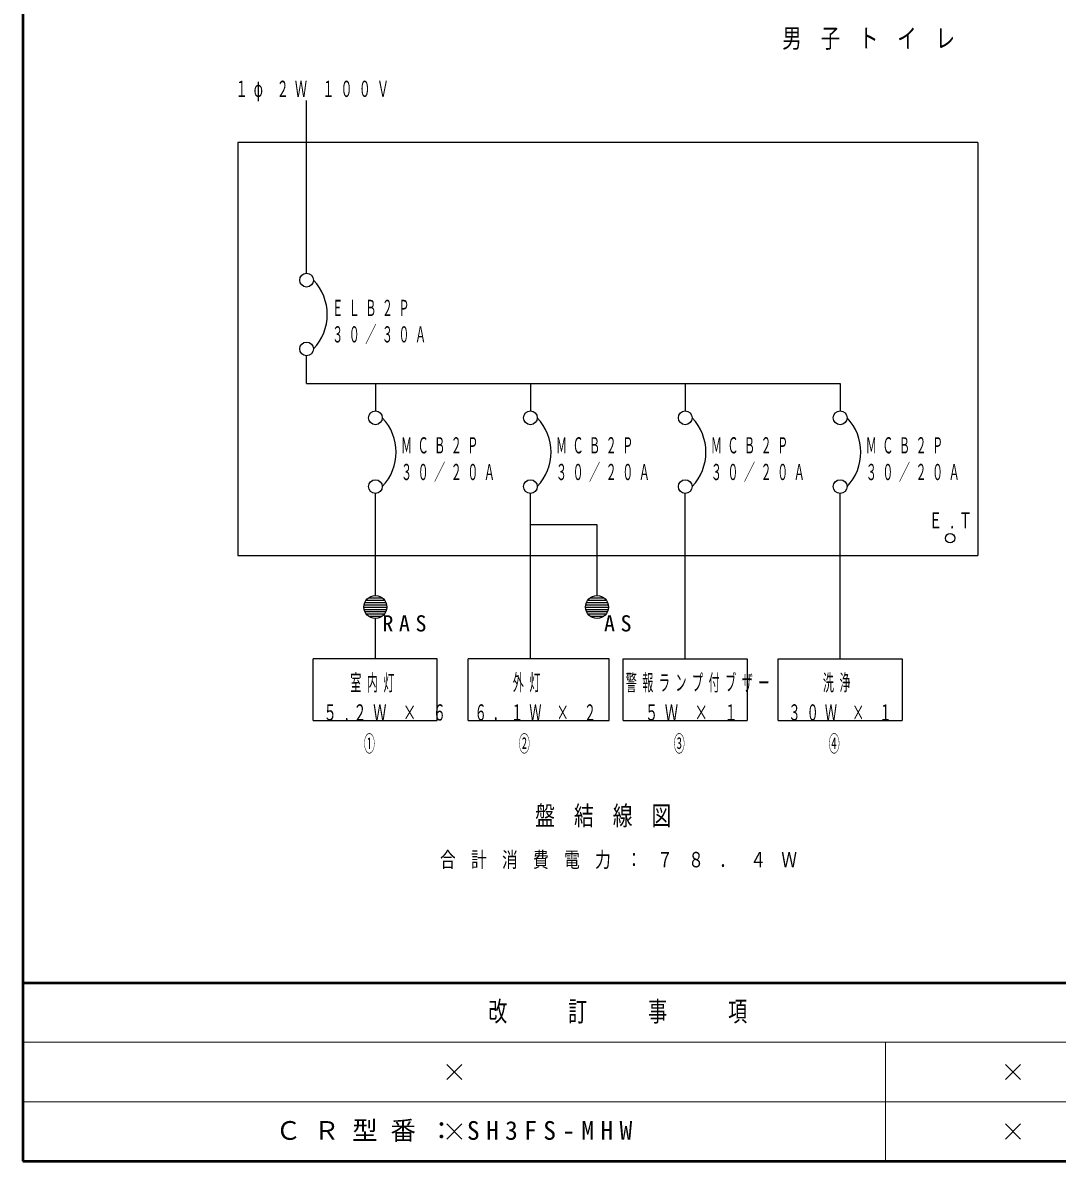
# Model space of a CAD drawing. Units: millimetres, scale not verified. Extents: x -11550 to 187, y -62370 to 8010.
# Drawn here: x -11550 to -7899, y -53460 to -49441 of the extents above; entities that cross this region are included whole.
import ezdxf
from ezdxf.enums import TextEntityAlignment as Align

# ---------------------------------------------------------------- set-up
doc = ezdxf.new("R2010")
doc.units = ezdxf.units.MM
doc.header["$LTSCALE"] = 30
doc.layers.add('layer1', color=4, linetype='Continuous', lineweight=25)
doc.styles.add('ＭＳ ゴシック', font='')
doc.styles.get('ＭＳ ゴシック').set_extended_font_data('MS Gothic')

# ---------------------------------------------------------------- blocks, each defined once
blk = doc.blocks.new('x')
at = {"color": 0, "linetype": 'Continuous', "lineweight": -2}
for p, q in [((-0.884, -0.884), (0.884, 0.884)), ((0.884, -0.884), (-0.884, 0.884))]:
    blk.add_line(p, q, dxfattribs=at)

msp = doc.modelspace()

# ---------------------------------------------------------------- linework, layer by layer
at = {"layer": 'layer1', "color": 7, "lineweight": 50}
for p, q in [((-11550, -45450), (-11550, -53460)), ((-11550, -52830), (0, -52830)), ((-11550, -53460), (0, -53460))]:
    msp.add_line(p, q, dxfattribs=at)
at = {"layer": 'layer1', "color": 20}
for p, q in [((-10548.46, -50324.97), (-10548.46, -49714.83)), ((-8179.21, -49863.27), (-10791.46, -49863.27)), ((-10791.46, -49863.27), (-10791.46, -51321.27)), ((-8179.21, -49863.27), (-8179.21, -51321.27)), ((-10548.46, -50713.77), (-10548.46, -50616.57)), ((-10548.46, -50713.77), (-8665.21, -50713.77)), ((-10305.46, -50713.77), (-10305.46, -50810.97)), ((-9758.71, -50713.77), (-9758.71, -50810.97)), ((-9211.96, -50713.77), (-9211.96, -50810.97)), ((-8665.21, -50713.77), (-8665.21, -50810.97)), ((-10305.46, -51463.02), (-10305.46, -51102.57)), ((-9758.71, -51685.23), (-9758.71, -51102.57)), ((-9211.96, -51685.23), (-9211.96, -51102.57)), ((-8665.21, -51685.23), (-8665.21, -51102.57)), ((-9523.36, -51213.35), (-9758.71, -51213.35)), ((-9523.36, -51463.02), (-9523.36, -51213.35)), ((-10791.46, -51321.27), (-8179.21, -51321.27)), ((-10342.58, -51487.32), (-10268.34, -51487.32)), ((-10337.86, -51479.22), (-10273.06, -51479.22)), ((-10329.76, -51471.12), (-10281.16, -51471.12)), ((-9560.48, -51487.32), (-9486.25, -51487.32)), ((-9555.76, -51479.22), (-9490.96, -51479.22)), ((-9547.66, -51471.12), (-9499.06, -51471.12)), ((-10345.96, -51503.52), (-10264.96, -51503.52)), ((-10345.14, -51495.42), (-10265.78, -51495.42)), ((-10345.14, -51511.62), (-10265.78, -51511.62)), ((-10342.58, -51519.72), (-10268.34, -51519.72)), ((-10337.86, -51527.82), (-10273.06, -51527.82)), ((-9563.86, -51503.52), (-9482.86, -51503.52)), ((-9563.05, -51495.42), (-9483.68, -51495.42)), ((-9563.05, -51511.62), (-9483.68, -51511.62)), ((-9560.48, -51519.72), (-9486.25, -51519.72)), ((-9555.76, -51527.82), (-9490.96, -51527.82)), ((-10329.76, -51535.92), (-10281.16, -51535.92)), ((-10305.46, -51685.23), (-10305.46, -51544.02)), ((-9547.66, -51535.92), (-9499.06, -51535.92)), ((-10524.71, -51904.47), (-10524.71, -51685.77)), ((-10087.3, -51685.77), (-10524.71, -51685.77)), ((-10087.3, -51904.47), (-10087.3, -51685.77)), ((-9977.96, -51904.47), (-9977.96, -51685.77)), ((-9481.06, -51685.77), (-9977.96, -51685.77)), ((-9481.06, -51904.47), (-9481.06, -51685.77)), ((-9430.66, -51685.77), (-8993.26, -51685.77)), ((-9430.66, -51904.47), (-9430.66, -51685.77)), ((-8993.26, -51685.77), (-8993.26, -51904.47)), ((-8883.91, -51685.77), (-8446.51, -51685.77)), ((-8883.91, -51904.47), (-8883.91, -51685.77)), ((-8446.51, -51685.77), (-8446.51, -51904.47)), ((-10524.71, -51904.47), (-10087.3, -51904.47)), ((-9977.96, -51904.47), (-9481.06, -51904.47)), ((-9430.66, -51904.47), (-8993.26, -51904.47)), ((-8883.91, -51904.47), (-8446.51, -51904.47))]:
    msp.add_line(p, q, dxfattribs=at)
at = {"layer": 'layer1', "color": 7, "lineweight": 13}
for p, q in [((-11550, -53040), (-7305, -53040)), ((-8505, -53040), (-8505, -53460)), ((-11550, -53250), (-7305, -53250))]:
    msp.add_line(p, q, dxfattribs=at)
at = {"layer": 'layer1', "color": 20}
for centre, radius in [((-10548.46, -50349.27), 24.3), ((-10548.46, -50592.27), 24.3), ((-10305.46, -50835.27), 24.3), ((-9758.71, -50835.27), 24.3), ((-9211.96, -50835.27), 24.3), ((-8665.21, -50835.27), 24.3), ((-10305.46, -51078.27), 24.3), ((-9758.71, -51078.27), 24.3), ((-9211.96, -51078.27), 24.3), ((-8665.21, -51078.27), 24.3), ((-8277.32, -51260.52), 16.4), ((-10305.46, -51503.52), 40.5), ((-9523.36, -51503.52), 40.5)]:
    msp.add_circle(centre, radius, dxfattribs=at)
for centre in [(-10651.73, -50470.77), (-10408.73, -50956.77), (-9861.98, -50956.77), (-9315.23, -50956.77), (-8768.48, -50956.77)]:
    msp.add_arc(centre, 176.18, 316.39718, 43.60282, dxfattribs=at)

# ---------------------------------------------------------------- block references
at = {"layer": 'layer1', "color": 7, "xscale": 30, "yscale": 30}
for p in [(-10027.5, -53145), (-8055, -53145), (-10027.5, -53355), (-8055, -53355)]:
    msp.add_blockref('x', p, dxfattribs=at)

# ---------------------------------------------------------------- texts
at = {"layer": 'layer1', "color": 3, "style": 'ＭＳ ゴシック', "width": 0.5}
for s, p in [('①', (-10346.3, -52031.48)), ('②', (-9799.55, -52031.48)), ('③', (-9252.8, -52031.48)), ('④', (-8706.05, -52031.48))]:
    msp.add_text(s, height=57.18, dxfattribs=at).set_placement(p, align=Align.BOTTOM_LEFT)
at = {"layer": 'layer1', "color": 20, "attachment_point": 7, "style": 'ＭＳ ゴシック'}
for s, insert, char_height in [('\\T1.97;\\W0.75;男子トイレ', (-8869.54, -49536.33), 67.08), ('\\T1.97;\\W0.75;合計消費電力：７８．４Ｗ', (-10077.82, -52428.62), 54.34)]:
    msp.add_mtext(s, dxfattribs=dict(at, insert=insert, char_height=char_height))
at = {"layer": 'layer1', "color": 2, "char_height": 57.18, "attachment_point": 7, "style": 'ＭＳ ゴシック'}
for s, insert in [('\\T1.5;\\W0.55;１φ\\~２Ｗ\\~１００Ｖ', (-10799.27, -49717.95)), ('\\T1.5;\\W0.5;ＥＬＢ２Ｐ', (-10458.14, -50475.98)), ('\\T1.5;\\W0.5;３０／３０Ａ', (-10458.14, -50575.98)), ('\\T1.5;\\W0.5;ＭＣＢ２Ｐ', (-10215.14, -50961.98)), ('\\T1.5;\\W0.5;ＭＣＢ２Ｐ', (-9668.39, -50961.98)), ('\\T1.5;\\W0.5;ＭＣＢ２Ｐ', (-9121.64, -50961.98)), ('\\T1.5;\\W0.5;ＭＣＢ２Ｐ', (-8574.89, -50961.98)), ('\\T1.5;\\W0.5;３０／２０Ａ', (-10215.14, -51061.98)), ('\\T1.5;\\W0.5;３０／２０Ａ', (-9668.39, -51061.98)), ('\\T1.5;\\W0.5;３０／２０Ａ', (-9121.64, -51061.98)), ('\\T1.5;\\W0.5;３０／２０Ａ', (-8574.89, -51061.98)), ('\\T1.5;\\W0.6;Ｅ.Ｔ', (-8351.96, -51226.91)), ('\\T1.5;RAS', (-10280.91, -51590.54)), ('\\T1.5;AS', (-9498.82, -51590.54)), ('\\T1.5;\\W0.5;室内灯', (-10394.2, -51805.14)), ('\\T1.5;\\W0.5;外灯', (-9820.61, -51804.51)), ('\\T1.5;\\W0.5;警報ランプ付ブザー', (-9422.11, -51805.16)), ('\\T1.5;\\W0.5;洗浄', (-8726.3, -51805.12)), ('\\T1.5;\\W0.6;５.２Ｗ\\~×\\~６', (-10488.67, -51905.15)), ('\\T1.5;\\W0.55;６．１Ｗ\\~×\\~２', (-9955.34, -51905.15)), ('\\T1.5;\\W0.6;５Ｗ\\~×\\~１', (-9354.36, -51905.17)), ('\\T1.5;\\W0.55;３０Ｗ\\~×\\~１', (-8848.07, -51905.12))]:
    msp.add_mtext(s, dxfattribs=dict(at, insert=insert))
at = {"layer": 'layer1', "color": 6, "insert": (-9741.39, -52281.47), "char_height": 67.88, "attachment_point": 7, "style": 'ＭＳ ゴシック'}
msp.add_mtext('\\T1.97;\\W0.75;盤結線図', dxfattribs=at)
at = {"layer": 'layer1', "insert": (-9907.5, -52935), "char_height": 70.38, "attachment_point": 4, "style": 'ＭＳ ゴシック'}
msp.add_mtext('\\T1.4;\\W0.7;改\u3000\u3000訂\u3000\u3000事\u3000\u3000項', dxfattribs=at)
at = {"layer": 'layer1', "color": 7, "insert": (-10657.5, -53355), "char_height": 65.98, "attachment_point": 4, "style": 'ＭＳ ゴシック'}
msp.add_mtext('\\T1.5;ＣＲ型番：SH3FS-MHW', dxfattribs=at)

doc.saveas('drawing.dxf')
